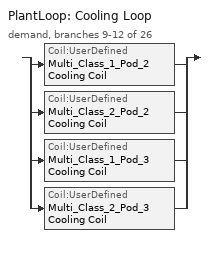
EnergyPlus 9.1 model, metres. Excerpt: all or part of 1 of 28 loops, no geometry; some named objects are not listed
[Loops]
PlantLoop 'Cooling Loop'
 demand, branches 9-12 of 26: split
  | Coil:UserDefined 'Multi_Class_1_Pod_2 Cooling Coil'
  | Coil:UserDefined 'Multi_Class_2_Pod_2 Cooling Coil'
  | Coil:UserDefined 'Multi_Class_1_Pod_3 Cooling Coil'
  | Coil:UserDefined 'Multi_Class_2_Pod_3 Cooling Coil'
[EnergyManagementSystem:Sensor]
Name | Output:Variable or Output:Meter Index Key | Output:Variable or Output:Meter
Multi_Class_2_Pod_2_CWCoil_Water_Tout_internal | Multi_Class_2_Pod_2 AHU Water to Air Heat Pump Source Side1 Outlet Node | System Node Temperature
Multi_Class_1_Pod_2_CWCoil_Water_Tout_internal | Multi_Class_1_Pod_2 AHU Water to Air Heat Pump Source Side1 Outlet Node | System Node Temperature
Multi_Class_1_Pod_3_CWCoil_Water_Tout_internal | Multi_Class_1_Pod_3 AHU Water to Air Heat Pump Source Side1 Outlet Node | System Node Temperature
Multi_Class_2_Pod_3_CWCoil_Water_Tout_internal | Multi_Class_2_Pod_3 AHU Water to Air Heat Pump Source Side1 Outlet Node | System Node Temperature
Multi_Class_1_Pod_2_CWcoil_Air_Tsp | Multi_Class_1_Pod_2 AHU Cooling Coil Air Outlet Node | System Node Setpoint Temperature
Multi_Class_2_Pod_2_CWcoil_Air_Tsp | Multi_Class_2_Pod_2 AHU Cooling Coil Air Outlet Node | System Node Setpoint Temperature
Multi_Class_1_Pod_3_CWcoil_Air_Tsp | Multi_Class_1_Pod_3 AHU Cooling Coil Air Outlet Node | System Node Setpoint Temperature
Multi_Class_2_Pod_3_CWcoil_Air_Tsp | Multi_Class_2_Pod_3 AHU Cooling Coil Air Outlet Node | System Node Setpoint Temperature
[EnergyManagementSystem:Actuator]
Name | Actuated Component Unique | Actuated Component Type | Actuated Component Control Type
Multi_Class_1_Pod_2_CWcoil_Mdot_Min | Multi_Class_1_Pod_2 Cooling Coil | Plant Connection | Minimum Mass Flow Rate
Multi_Class_1_Pod_2_CWcoil_Mdot_Max | Multi_Class_1_Pod_2 Cooling Coil | Plant Connection | Maximum Mass Flow Rate
Multi_Class_1_Pod_2_CWcoil_Water_Tout | Multi_Class_1_Pod_2 Cooling Coil | Plant Connection | Outlet Temperature
Multi_Class_1_Pod_2_CWcoil_Water_MdotRequest; Multi_Class_1_Pod_2_CWcoil_Water_DesignVdot | Multi_Class_1_Pod_2 Cooling Coil | Plant Connection | Design Volume Flow Rate
Multi_Class_1_Pod_2_CWcoil_Air_Tout | Multi_Class_1_Pod_2 Cooling Coil | Air Connection 1 | Outlet Temperature
Multi_Class_1_Pod_2_CWcoil_Air_Wout | Multi_Class_1_Pod_2 Cooling Coil | Air Connection 1 | Outlet Humidity Ratio
Multi_Class_1_Pod_2_CWcoil_Air_MdotOut | Multi_Class_1_Pod_2 Cooling Coil | Air Connection 1 | Mass Flow Rate
Multi_Class_2_Pod_2_CWcoil_Mdot_Min | Multi_Class_2_Pod_2 Cooling Coil | Plant Connection | Minimum Mass Flow Rate
Multi_Class_2_Pod_2_CWcoil_Mdot_Max | Multi_Class_2_Pod_2 Cooling Coil | Plant Connection | Maximum Mass Flow Rate
Multi_Class_2_Pod_2_CWcoil_Water_Tout | Multi_Class_2_Pod_2 Cooling Coil | Plant Connection | Outlet Temperature
Multi_Class_2_Pod_2_CWcoil_Water_MdotRequest; Multi_Class_2_Pod_2_CWcoil_Water_DesignVdot | Multi_Class_2_Pod_2 Cooling Coil | Plant Connection | Design Volume Flow Rate
Multi_Class_2_Pod_2_CWcoil_Air_Tout | Multi_Class_2_Pod_2 Cooling Coil | Air Connection 1 | Outlet Temperature
Multi_Class_2_Pod_2_CWcoil_Air_Wout | Multi_Class_2_Pod_2 Cooling Coil | Air Connection 1 | Outlet Humidity Ratio
Multi_Class_2_Pod_2_CWcoil_Air_MdotOut | Multi_Class_2_Pod_2 Cooling Coil | Air Connection 1 | Mass Flow Rate
Multi_Class_1_Pod_3_CWcoil_Mdot_Min | Multi_Class_1_Pod_3 Cooling Coil | Plant Connection | Minimum Mass Flow Rate
Multi_Class_1_Pod_3_CWcoil_Mdot_Max | Multi_Class_1_Pod_3 Cooling Coil | Plant Connection | Maximum Mass Flow Rate
Multi_Class_1_Pod_3_CWcoil_Water_Tout | Multi_Class_1_Pod_3 Cooling Coil | Plant Connection | Outlet Temperature
Multi_Class_1_Pod_3_CWcoil_Water_MdotRequest; Multi_Class_1_Pod_3_CWcoil_Water_DesignVdot | Multi_Class_1_Pod_3 Cooling Coil | Plant Connection | Design Volume Flow Rate
Multi_Class_1_Pod_3_CWcoil_Air_Tout | Multi_Class_1_Pod_3 Cooling Coil | Air Connection 1 | Outlet Temperature
Multi_Class_1_Pod_3_CWcoil_Air_Wout | Multi_Class_1_Pod_3 Cooling Coil | Air Connection 1 | Outlet Humidity Ratio
Multi_Class_1_Pod_3_CWcoil_Air_MdotOut | Multi_Class_1_Pod_3 Cooling Coil | Air Connection 1 | Mass Flow Rate
Multi_Class_2_Pod_3_CWcoil_Mdot_Min | Multi_Class_2_Pod_3 Cooling Coil | Plant Connection | Minimum Mass Flow Rate
Multi_Class_2_Pod_3_CWcoil_Mdot_Max | Multi_Class_2_Pod_3 Cooling Coil | Plant Connection | Maximum Mass Flow Rate
Multi_Class_2_Pod_3_CWcoil_Water_Tout | Multi_Class_2_Pod_3 Cooling Coil | Plant Connection | Outlet Temperature
Multi_Class_2_Pod_3_CWcoil_Water_MdotRequest; Multi_Class_2_Pod_3_CWcoil_Water_DesignVdot | Multi_Class_2_Pod_3 Cooling Coil | Plant Connection | Design Volume Flow Rate
Multi_Class_2_Pod_3_CWcoil_Air_Tout | Multi_Class_2_Pod_3 Cooling Coil | Air Connection 1 | Outlet Temperature
Multi_Class_2_Pod_3_CWcoil_Air_Wout | Multi_Class_2_Pod_3 Cooling Coil | Air Connection 1 | Outlet Humidity Ratio
Multi_Class_2_Pod_3_CWcoil_Air_MdotOut | Multi_Class_2_Pod_3 Cooling Coil | Air Connection 1 | Mass Flow Rate
[EnergyManagementSystem:ProgramCallingManager]
Multi_Class_1_Pod_2 Cooling Coil Model Program Manager: UserDefinedComponentModel; Multi_Class_1_Pod_2_CWCoil_ModelInput; Multi_Class_1_Pod_2_CW_Coil_Sim_Model; Multi_Class_1_Pod_2_CWCoil_ModelOuput
Multi_Class_1_Pod_2 Cooling Coil Init Program Manager: BeginNewEnvironment; Multi_Class_1_Pod_2_C_InitSimpleCoilModel
Multi_Class_2_Pod_2 Cooling Coil Model Program Manager: UserDefinedComponentModel; Multi_Class_2_Pod_2_CWCoil_ModelInput; Multi_Class_2_Pod_2_CW_Coil_Sim_Model; Multi_Class_2_Pod_2_CWCoil_ModelOuput
Multi_Class_2_Pod_2 Cooling Coil Init Program Manager: BeginNewEnvironment; Multi_Class_2_Pod_2_C_InitSimpleCoilModel
Multi_Class_1_Pod_3 Cooling Coil Model Program Manager: UserDefinedComponentModel; Multi_Class_1_Pod_3_CWCoil_ModelInput; Multi_Class_1_Pod_3_CW_Coil_Sim_Model; Multi_Class_1_Pod_3_CWCoil_ModelOuput
Multi_Class_1_Pod_3 Cooling Coil Init Program Manager: BeginNewEnvironment; Multi_Class_1_Pod_3_C_InitSimpleCoilModel
Multi_Class_2_Pod_3 Cooling Coil Model Program Manager: UserDefinedComponentModel; Multi_Class_2_Pod_3_CWCoil_ModelInput; Multi_Class_2_Pod_3_CW_Coil_Sim_Model; Multi_Class_2_Pod_3_CWCoil_ModelOuput
Multi_Class_2_Pod_3 Cooling Coil Init Program Manager: BeginNewEnvironment; Multi_Class_2_Pod_3_C_InitSimpleCoilModel
[EnergyManagementSystem:Program]
Multi_Class_1_Pod_2_CWCoil_ModelInput: Set Multi_Class_1_Pod_2_CWCoil_Air_Mdot = 6*Multi_Class_1_Pod_2_CWCoil_Air_rho*On_Off; Set Multi_Class_1_Pod_2_CWcoil_Water_Mdot     =  CoolingCoil_mcMultiClass1Pod2; Set Multi_Class_1_Pod_2_CWcoil_Coil_Eff       = 0.7
Multi_Class_1_Pod_2_CW_Coil_Sim_Model: IF Multi_Class_1_Pod_2_CWCoil_Air_Mdot == 0.0; SET Multi_Class_1_Pod_2_CWcoil_Air_Toutlet = Multi_Class_1_Pod_2_CWCoil_Air_Tinlet; SET Multi_Class_1_Pod_2_CWcoil_Air_Woutlet = Multi_Class_1_Pod_2_CWcoil_Air_Winlet; Set Multi_Class_1_Pod_2_CWcoil_Air_MdotOut = Multi_Class_1_Pod_2_CWcoil_Air_Mdot; Set Multi_Class_1_Pod_2_CWcoil_tot_cool_Power = 0.0; Set Multi_Class_1_Pod_2_CWcoil_Water_Toutlet = Multi_Class_1_Pod_2_CWcoil_Water_Tinlet; RETURN; ENDIF; If Multi_Class_1_Pod_2_CWcoil_Water_Mdot <= 0.0; SET Multi_Class_1_Pod_2_CWcoil_Air_Toutlet = Multi_Class_1_Pod_2_CWCoil_Air_Tinlet; SET Multi_Class_1_Pod_2_CWcoil_Air_Woutlet = Multi_Class_1_Pod_2_CWcoil_Air_Winlet; Set Multi_Class_1_Pod_2_CWcoil_Air_MdotOut = Multi_Class_1_Pod_2_CWcoil_Air_Mdot; Set Multi_Class_1_Pod_2_CWcoil_tot_cool_Power = 0.0; Set Multi_Class_1_Pod_2_CWcoil_Water_Toutlet = Multi_Class_1_Pod_2_CWCoil_Acd * Multi_Class_1_Pod_2_CWCoil_Water_Tout_internal + Multi_Class_1_Pod_2_CWCoil_Bcd* ((Multi_Class_1_Pod_2_CWCoil_UA/Multi_Class_1_Pod_2_CWCoil_Water_cp) * Multi_Class_1_Pod_2_CWCoil_Air_Toutlet); RETURN; ENDIF; Set AirIn_Enth     = @HFnTdbW Multi_Class_1_Pod_2_CWcoil_Air_Tinlet Multi_Class_1_Pod_2_CWcoil_Air_Winlet; Set Air_Wout_Limit = @WFnTdbRhPb Multi_Class_1_Pod_2_CWcoil_Water_Tinlet 1 OA_Press; Set AirOut_Enth_Limit = @HFnTdbW Multi_Class_1_Pod_2_CWcoil_Water_Tinlet Air_Wout_Limit; Set MaxQdot      = Multi_Class_1_Pod_2_CWcoil_Coil_Eff * Multi_Class_1_Pod_2_CWcoil_Air_Mdot * (AirIn_Enth - AirOut_Enth_Limit); Set AirIn_dewpoint = @TdpFnWpb Multi_Class_1_Pod_2_CWcoil_Air_Winlet OA_Press; IF  AirIn_dewpoint < Multi_Class_1_Pod_2_CWcoil_Air_Tsp; Set Multi_Class_1_Pod_2_CWcoil_Air_Woutlet = Multi_Class_1_Pod_2_CWcoil_Air_Winlet; Set Air_HoutSP = @HFnTdbW Multi_Class_1_Pod_2_CWcoil_Air_Tsp Multi_Class_1_Pod_2_CWcoil_Air_Woutlet; Set Qdot_SP    = Multi_Class_1_Pod_2_CWcoil_Air_Mdot * (AirIn_Enth - Air_HoutSP); IF Qdot_SP > MaxQdot; Set Air_Hout = AirIn_Enth - (MaxQdot/Multi_Class_1_Pod_2_CWcoil_Air_Mdot); ELSE; Set Air_Hout = Air_HoutSP; ENDIF; ELSEIF AirIn_dewpoint > Multi_Class_1_Pod_2_CWcoil_Air_Tsp; Set Air_WoutSP = @WFnTdbRhPb Multi_Class_1_Pod_2_CWcoil_Air_Tsp 1 OA_Press; Set Air_HoutSP = @HFnTdbW Multi_Class_1_Pod_2_CWcoil_Air_Tsp Air_WoutSP; Set Qdot_SP    = Multi_Class_1_Pod_2_CWcoil_Air_Mdot * (AirIn_Enth - Air_HoutSP); IF Qdot_SP > MaxQdot; set Air_Hout = AirIn_Enth - (MaxQdot/Multi_Class_1_Pod_2_CWCoil_Air_Mdot); set Air_Tsat = @TsatFnHPb Air_Hout OA_Press; SEt Multi_Class_1_Pod_2_CWcoil_Air_Woutlet = @WFnTdbRhPb Air_Tsat 1 OA_Press; ELSE; set Air_Hout = Air_HoutSP; SEt Multi_Class_1_Pod_2_CWcoil_Air_Woutlet = Air_WoutSP; ENDIF; ENDIF; Set temp = Multi_Class_1_Pod_2_CWCoil_Air_Toutlet; Set Multi_Class_1_Pod_2_CWCoil_Air_Toutlet =  Multi_Class_1_Pod_2_CWCoil_Asad  * temp + Multi_Class_1_Pod_2_CWCoil_Bsad * ( Multi_Class_1_Pod_2_CWCoil_Water_Toutlet + Multi_Class_1_Pod_2_CWCoil_InletCoeff*Multi_Class_1_Pod_2_CWCoil_Air_Tinlet); IF  (Multi_Class_1_Pod_2_CWCoil_Water_Mdot < Multi_Class_1_Pod_2_CWCoil_Water_Mdot_Max); Set Multi_Class_1_Pod_2_CWCoil_Water_Toutlet = Multi_Class_1_Pod_2_CWCoil_Acd * Multi_Class_1_Pod_2_CWCoil_Water_Tout_internal + Multi_Class_1_Pod_2_CWCoil_Bcd* (Multi_Class_1_Pod_2_CWCoil_Water_Mdot*(Multi_Class_1_Pod_2_CWCoil_Water_Tinlet - Multi_Class_1_Pod_2_CWCoil_Water_Tout_internal) + (Multi_Class_1_Pod_2_CWCoil_UA/Multi_Class_1_Pod_2_CWCoil_Water_cp) * temp ); ELSE; Set Multi_Class_1_Pod_2_CWCoil_Water_Toutlet = Multi_Class_1_Pod_2_CWCoil_Acd  * Multi_Class_1_Pod_2_CWCoil_Water_Tout_internal + Multi_Class_1_Pod_2_CWCoil_Bcd* (Multi_Class_1_Pod_2_CWCoil_Water_Mdot_Max*(Multi_Class_1_Pod_2_CWCoil_Water_Tinlet - Multi_Class_1_Pod_2_CWCoil_Water_Tout_internal) + (Multi_Class_1_Pod_2_CWCoil_UA/Multi_Class_1_Pod_2_CWCoil_Water_cp) * temp ); ENDIF; Set ActualQdot  = Multi_Class_1_Pod_2_CWCoil_Air_Mdot * (AirIn_Enth   - Air_Hout); Set Multi_Class_1_Pod_2_CWCoil_tot_heat_Power = ActualQdot
Multi_Class_1_Pod_2_CWCoil_ModelOuput: Set Multi_Class_1_Pod_2_CWcoil_Water_MdotRequest = Multi_Class_1_Pod_2_CWcoil_Water_Mdot; Set Multi_Class_1_Pod_2_CWcoil_Air_Tout          = Multi_Class_1_Pod_2_CWcoil_Air_Toutlet; Set Multi_Class_1_Pod_2_CWcoil_Air_Wout          = Multi_Class_1_Pod_2_CWcoil_Air_Woutlet; Set Multi_Class_1_Pod_2_CWcoil_tot_cool_Power    = Multi_Class_1_Pod_2_CWcoil_Tot_Cool_Power; Set Multi_Class_1_Pod_2_CWcoil_tot_cool_Energy   = Multi_Class_1_Pod_2_CWcoil_Tot_Cool_Power * SystemTimestep * 3600; Set Multi_Class_1_Pod_2_CWcoil_Air_MdotOut       = Multi_Class_1_Pod_2_CWcoil_Air_Mdot; Set Multi_Class_1_Pod_2_CWcoil_Water_Tout        = Multi_Class_1_Pod_2_CWcoil_Water_Toutlet
Multi_Class_1_Pod_2_C_InitSimpleCoilModel: Set Multi_Class_1_Pod_2_CWLoopExitTemp = 7.0; Set Multi_Class_1_Pod_2_CWLoopDeltaTemp = 4.0; Set Multi_Class_1_Pod_2_CWCoil_WATER_Mdot_Min = 0.0; Set Multi_Class_1_Pod_2_CWCoil_WATER_Mdot_Max = 2; Set Ts = 60; Set Multi_Class_1_Pod_2_CWCoil_U = 500; Set Multi_Class_1_Pod_2_CWCoil_A = 8; Set Multi_Class_1_Pod_2_CWCoil_UA = Multi_Class_1_Pod_2_CWCoil_U*Multi_Class_1_Pod_2_CWCoil_A; Set C_coil_air = 20000; Set C_coil_water = 400000; Set Asa = -1*(Multi_Class_1_Pod_2_CWCoil_UA + 6*Multi_Class_1_Pod_2_CWCoil_Air_rho*Multi_Class_1_Pod_2_CWCoil_Air_cp)/(C_coil_air); Set Bsa = (Multi_Class_1_Pod_2_CWCoil_UA)/(C_coil_air); Set Multi_Class_1_Pod_2_CWCoil_Asad = @Exp (Asa * Ts ); Set Multi_Class_1_Pod_2_CWCoil_Bsad =  ((Multi_Class_1_Pod_2_CWCoil_Asad -1) * Bsa)/Asa; Set Ac = -1*(Multi_Class_1_Pod_2_CWCoil_UA)/(C_coil_water); Set Bc = (Multi_Class_1_Pod_2_CWCoil_Water_cp)/(C_coil_water); Set Multi_Class_1_Pod_2_CWCoil_Acd = @Exp (Ac * Ts ); Set Multi_Class_1_Pod_2_CWCoil_Bcd = ((Multi_Class_1_Pod_2_CWCoil_Acd -1) * Bc)/Ac; SET Multi_Class_1_Pod_2_CWCoil_TOT_COOL_POWER    = 0; Set Multi_Class_1_Pod_2_CWCoil_InletCoeff  = (6*Multi_Class_1_Pod_2_CWCoil_Air_cp/Multi_Class_1_Pod_2_CWCoil_UA)
Multi_Class_2_Pod_2_CWCoil_ModelInput: Set Multi_Class_2_Pod_2_CWCoil_Air_Mdot = 1.3*Multi_Class_2_Pod_2_CWCoil_Air_rho*On_Off; Set Multi_Class_2_Pod_2_CWcoil_Water_Mdot     =  CoolingCoil_mcMultiClass2Pod2; Set Multi_Class_2_Pod_2_CWcoil_Coil_Eff       = 0.7
Multi_Class_2_Pod_2_CW_Coil_Sim_Model: IF Multi_Class_2_Pod_2_CWCoil_Air_Mdot == 0.0; SET Multi_Class_2_Pod_2_CWcoil_Air_Toutlet = Multi_Class_2_Pod_2_CWCoil_Air_Tinlet; SET Multi_Class_2_Pod_2_CWcoil_Air_Woutlet = Multi_Class_2_Pod_2_CWcoil_Air_Winlet; Set Multi_Class_2_Pod_2_CWcoil_Air_MdotOut = Multi_Class_2_Pod_2_CWcoil_Air_Mdot; Set Multi_Class_2_Pod_2_CWcoil_tot_cool_Power = 0.0; Set Multi_Class_2_Pod_2_CWcoil_Water_Toutlet = Multi_Class_2_Pod_2_CWcoil_Water_Tinlet; RETURN; ENDIF; If Multi_Class_2_Pod_2_CWcoil_Water_Mdot <= 0.0; SET Multi_Class_2_Pod_2_CWcoil_Air_Toutlet = Multi_Class_2_Pod_2_CWCoil_Air_Tinlet; SET Multi_Class_2_Pod_2_CWcoil_Air_Woutlet = Multi_Class_2_Pod_2_CWcoil_Air_Winlet; Set Multi_Class_2_Pod_2_CWcoil_Air_MdotOut = Multi_Class_2_Pod_2_CWcoil_Air_Mdot; Set Multi_Class_2_Pod_2_CWcoil_tot_cool_Power = 0.0; Set Multi_Class_2_Pod_2_CWcoil_Water_Toutlet = Multi_Class_2_Pod_2_CWCoil_Acd * Multi_Class_2_Pod_2_CWCoil_Water_Tout_internal + Multi_Class_2_Pod_2_CWCoil_Bcd* ((Multi_Class_2_Pod_2_CWCoil_UA/Multi_Class_2_Pod_2_CWCoil_Water_cp) * Multi_Class_2_Pod_2_CWCoil_Air_Toutlet); RETURN; ENDIF; Set AirIn_Enth     = @HFnTdbW Multi_Class_2_Pod_2_CWcoil_Air_Tinlet Multi_Class_2_Pod_2_CWcoil_Air_Winlet; Set Air_Wout_Limit = @WFnTdbRhPb Multi_Class_2_Pod_2_CWcoil_Water_Tinlet 1 OA_Press; Set AirOut_Enth_Limit = @HFnTdbW Multi_Class_2_Pod_2_CWcoil_Water_Tinlet Air_Wout_Limit; Set MaxQdot      = Multi_Class_2_Pod_2_CWcoil_Coil_Eff * Multi_Class_2_Pod_2_CWcoil_Air_Mdot * (AirIn_Enth - AirOut_Enth_Limit); Set AirIn_dewpoint = @TdpFnWpb Multi_Class_2_Pod_2_CWcoil_Air_Winlet OA_Press; IF  AirIn_dewpoint < Multi_Class_2_Pod_2_CWcoil_Air_Tsp; Set Multi_Class_2_Pod_2_CWcoil_Air_Woutlet = Multi_Class_2_Pod_2_CWcoil_Air_Winlet; Set Air_HoutSP = @HFnTdbW Multi_Class_2_Pod_2_CWcoil_Air_Tsp Multi_Class_2_Pod_2_CWcoil_Air_Woutlet; Set Qdot_SP    = Multi_Class_2_Pod_2_CWcoil_Air_Mdot * (AirIn_Enth - Air_HoutSP); IF Qdot_SP > MaxQdot; Set Air_Hout = AirIn_Enth - (MaxQdot/Multi_Class_2_Pod_2_CWcoil_Air_Mdot); ELSE; Set Air_Hout = Air_HoutSP; ENDIF; ELSEIF AirIn_dewpoint > Multi_Class_2_Pod_2_CWcoil_Air_Tsp; Set Air_WoutSP = @WFnTdbRhPb Multi_Class_2_Pod_2_CWcoil_Air_Tsp 1 OA_Press; Set Air_HoutSP = @HFnTdbW Multi_Class_2_Pod_2_CWcoil_Air_Tsp Air_WoutSP; Set Qdot_SP    = Multi_Class_2_Pod_2_CWcoil_Air_Mdot * (AirIn_Enth - Air_HoutSP); IF Qdot_SP > MaxQdot; set Air_Hout = AirIn_Enth - (MaxQdot/Multi_Class_2_Pod_2_CWCoil_Air_Mdot); set Air_Tsat = @TsatFnHPb Air_Hout OA_Press; SEt Multi_Class_2_Pod_2_CWcoil_Air_Woutlet = @WFnTdbRhPb Air_Tsat 1 OA_Press; ELSE; set Air_Hout = Air_HoutSP; SEt Multi_Class_2_Pod_2_CWcoil_Air_Woutlet = Air_WoutSP; ENDIF; ENDIF; Set temp = Multi_Class_2_Pod_2_CWCoil_Air_Toutlet; Set Multi_Class_2_Pod_2_CWCoil_Air_Toutlet =  Multi_Class_2_Pod_2_CWCoil_Asad  * temp + Multi_Class_2_Pod_2_CWCoil_Bsad * ( Multi_Class_2_Pod_2_CWCoil_Water_Toutlet + Multi_Class_2_Pod_2_CWCoil_InletCoeff*Multi_Class_2_Pod_2_CWCoil_Air_Tinlet); IF  (Multi_Class_2_Pod_2_CWCoil_Water_Mdot < Multi_Class_2_Pod_2_CWCoil_Water_Mdot_Max); Set Multi_Class_2_Pod_2_CWCoil_Water_Toutlet = Multi_Class_2_Pod_2_CWCoil_Acd * Multi_Class_2_Pod_2_CWCoil_Water_Tout_internal + Multi_Class_2_Pod_2_CWCoil_Bcd* (Multi_Class_2_Pod_2_CWCoil_Water_Mdot*(Multi_Class_2_Pod_2_CWCoil_Water_Tinlet - Multi_Class_2_Pod_2_CWCoil_Water_Tout_internal) + (Multi_Class_2_Pod_2_CWCoil_UA/Multi_Class_2_Pod_2_CWCoil_Water_cp) * temp ); ELSE; Set Multi_Class_2_Pod_2_CWCoil_Water_Toutlet = Multi_Class_2_Pod_2_CWCoil_Acd  * Multi_Class_2_Pod_2_CWCoil_Water_Tout_internal + Multi_Class_2_Pod_2_CWCoil_Bcd* (Multi_Class_2_Pod_2_CWCoil_Water_Mdot_Max*(Multi_Class_2_Pod_2_CWCoil_Water_Tinlet - Multi_Class_2_Pod_2_CWCoil_Water_Tout_internal) + (Multi_Class_2_Pod_2_CWCoil_UA/Multi_Class_2_Pod_2_CWCoil_Water_cp) * temp ); ENDIF; Set ActualQdot  = Multi_Class_2_Pod_2_CWCoil_Air_Mdot * (AirIn_Enth   - Air_Hout); Set Multi_Class_2_Pod_2_CWCoil_tot_heat_Power = ActualQdot
Multi_Class_2_Pod_2_CWCoil_ModelOuput: Set Multi_Class_2_Pod_2_CWcoil_Water_MdotRequest = Multi_Class_2_Pod_2_CWcoil_Water_Mdot; Set Multi_Class_2_Pod_2_CWcoil_Air_Tout          = Multi_Class_2_Pod_2_CWcoil_Air_Toutlet; Set Multi_Class_2_Pod_2_CWcoil_Air_Wout          = Multi_Class_2_Pod_2_CWcoil_Air_Woutlet; Set Multi_Class_2_Pod_2_CWcoil_tot_cool_Power    = Multi_Class_2_Pod_2_CWcoil_Tot_Cool_Power; Set Multi_Class_2_Pod_2_CWcoil_tot_cool_Energy   = Multi_Class_2_Pod_2_CWcoil_Tot_Cool_Power * SystemTimestep * 3600; Set Multi_Class_2_Pod_2_CWcoil_Air_MdotOut       = Multi_Class_2_Pod_2_CWcoil_Air_Mdot; Set Multi_Class_2_Pod_2_CWcoil_Water_Tout        = Multi_Class_2_Pod_2_CWcoil_Water_Toutlet
Multi_Class_2_Pod_2_C_InitSimpleCoilModel: Set Multi_Class_2_Pod_2_CWLoopExitTemp = 7.0; Set Multi_Class_2_Pod_2_CWLoopDeltaTemp = 4.0; Set Multi_Class_2_Pod_2_CWCoil_WATER_Mdot_Min = 0.0; Set Multi_Class_2_Pod_2_CWCoil_WATER_Mdot_Max = 2; Set Ts = 60; Set Multi_Class_2_Pod_2_CWCoil_U = 500; Set Multi_Class_2_Pod_2_CWCoil_A = 4; Set Multi_Class_2_Pod_2_CWCoil_UA = Multi_Class_2_Pod_2_CWCoil_U*Multi_Class_2_Pod_2_CWCoil_A; Set C_coil_air = 20000; Set C_coil_water = 400000; Set Asa = -1*(Multi_Class_2_Pod_2_CWCoil_UA + 1.3*Multi_Class_2_Pod_2_CWCoil_Air_rho*Multi_Class_2_Pod_2_CWCoil_Air_cp)/(C_coil_air); Set Bsa = (Multi_Class_2_Pod_2_CWCoil_UA)/(C_coil_air); Set Multi_Class_2_Pod_2_CWCoil_Asad = @Exp (Asa * Ts ); Set Multi_Class_2_Pod_2_CWCoil_Bsad =  ((Multi_Class_2_Pod_2_CWCoil_Asad -1) * Bsa)/Asa; Set Ac = -1*(Multi_Class_2_Pod_2_CWCoil_UA)/(C_coil_water); Set Bc = (Multi_Class_2_Pod_2_CWCoil_Water_cp)/(C_coil_water); Set Multi_Class_2_Pod_2_CWCoil_Acd = @Exp (Ac * Ts ); Set Multi_Class_2_Pod_2_CWCoil_Bcd = ((Multi_Class_2_Pod_2_CWCoil_Acd -1) * Bc)/Ac; SET Multi_Class_2_Pod_2_CWCoil_TOT_COOL_POWER    = 0; Set Multi_Class_2_Pod_2_CWCoil_InletCoeff  = (1.3*Multi_Class_2_Pod_2_CWCoil_Air_cp/Multi_Class_2_Pod_2_CWCoil_UA)
Multi_Class_1_Pod_3_CWCoil_ModelInput: Set Multi_Class_1_Pod_3_CWCoil_Air_Mdot = 6*Multi_Class_1_Pod_3_CWCoil_Air_rho*On_Off; Set Multi_Class_1_Pod_3_CWcoil_Water_Mdot     =  CoolingCoil_mcMultiClass1Pod3; Set Multi_Class_1_Pod_3_CWcoil_Coil_Eff       = 0.7
Multi_Class_1_Pod_3_CW_Coil_Sim_Model: IF Multi_Class_1_Pod_3_CWCoil_Air_Mdot == 0.0; SET Multi_Class_1_Pod_3_CWcoil_Air_Toutlet = Multi_Class_1_Pod_3_CWCoil_Air_Tinlet; SET Multi_Class_1_Pod_3_CWcoil_Air_Woutlet = Multi_Class_1_Pod_3_CWcoil_Air_Winlet; Set Multi_Class_1_Pod_3_CWcoil_Air_MdotOut = Multi_Class_1_Pod_3_CWcoil_Air_Mdot; Set Multi_Class_1_Pod_3_CWcoil_tot_cool_Power = 0.0; Set Multi_Class_1_Pod_3_CWcoil_Water_Toutlet = Multi_Class_1_Pod_3_CWcoil_Water_Tinlet; RETURN; ENDIF; If Multi_Class_1_Pod_3_CWcoil_Water_Mdot <= 0.0; SET Multi_Class_1_Pod_3_CWcoil_Air_Toutlet = Multi_Class_1_Pod_3_CWCoil_Air_Tinlet; SET Multi_Class_1_Pod_3_CWcoil_Air_Woutlet = Multi_Class_1_Pod_3_CWcoil_Air_Winlet; Set Multi_Class_1_Pod_3_CWcoil_Air_MdotOut = Multi_Class_1_Pod_3_CWcoil_Air_Mdot; Set Multi_Class_1_Pod_3_CWcoil_tot_cool_Power = 0.0; Set Multi_Class_1_Pod_3_CWcoil_Water_Toutlet = Multi_Class_1_Pod_3_CWCoil_Acd * Multi_Class_1_Pod_3_CWCoil_Water_Tout_internal + Multi_Class_1_Pod_3_CWCoil_Bcd* ((Multi_Class_1_Pod_3_CWCoil_UA/Multi_Class_1_Pod_3_CWCoil_Water_cp) * Multi_Class_1_Pod_3_CWCoil_Air_Toutlet); RETURN; ENDIF; Set AirIn_Enth     = @HFnTdbW Multi_Class_1_Pod_3_CWcoil_Air_Tinlet Multi_Class_1_Pod_3_CWcoil_Air_Winlet; Set Air_Wout_Limit = @WFnTdbRhPb Multi_Class_1_Pod_3_CWcoil_Water_Tinlet 1 OA_Press; Set AirOut_Enth_Limit = @HFnTdbW Multi_Class_1_Pod_3_CWcoil_Water_Tinlet Air_Wout_Limit; Set MaxQdot      = Multi_Class_1_Pod_3_CWcoil_Coil_Eff * Multi_Class_1_Pod_3_CWcoil_Air_Mdot * (AirIn_Enth - AirOut_Enth_Limit); Set AirIn_dewpoint = @TdpFnWpb Multi_Class_1_Pod_3_CWcoil_Air_Winlet OA_Press; IF  AirIn_dewpoint < Multi_Class_1_Pod_3_CWcoil_Air_Tsp; Set Multi_Class_1_Pod_3_CWcoil_Air_Woutlet = Multi_Class_1_Pod_3_CWcoil_Air_Winlet; Set Air_HoutSP = @HFnTdbW Multi_Class_1_Pod_3_CWcoil_Air_Tsp Multi_Class_1_Pod_3_CWcoil_Air_Woutlet; Set Qdot_SP    = Multi_Class_1_Pod_3_CWcoil_Air_Mdot * (AirIn_Enth - Air_HoutSP); IF Qdot_SP > MaxQdot; Set Air_Hout = AirIn_Enth - (MaxQdot/Multi_Class_1_Pod_3_CWcoil_Air_Mdot); ELSE; Set Air_Hout = Air_HoutSP; ENDIF; ELSEIF AirIn_dewpoint > Multi_Class_1_Pod_3_CWcoil_Air_Tsp; Set Air_WoutSP = @WFnTdbRhPb Multi_Class_1_Pod_3_CWcoil_Air_Tsp 1 OA_Press; Set Air_HoutSP = @HFnTdbW Multi_Class_1_Pod_3_CWcoil_Air_Tsp Air_WoutSP; Set Qdot_SP    = Multi_Class_1_Pod_3_CWcoil_Air_Mdot * (AirIn_Enth - Air_HoutSP); IF Qdot_SP > MaxQdot; set Air_Hout = AirIn_Enth - (MaxQdot/Multi_Class_1_Pod_3_CWCoil_Air_Mdot); set Air_Tsat = @TsatFnHPb Air_Hout OA_Press; SEt Multi_Class_1_Pod_3_CWcoil_Air_Woutlet = @WFnTdbRhPb Air_Tsat 1 OA_Press; ELSE; set Air_Hout = Air_HoutSP; SEt Multi_Class_1_Pod_3_CWcoil_Air_Woutlet = Air_WoutSP; ENDIF; ENDIF; Set temp = Multi_Class_1_Pod_3_CWCoil_Air_Toutlet; Set Multi_Class_1_Pod_3_CWCoil_Air_Toutlet =  Multi_Class_1_Pod_3_CWCoil_Asad  * temp + Multi_Class_1_Pod_3_CWCoil_Bsad * ( Multi_Class_1_Pod_3_CWCoil_Water_Toutlet + Multi_Class_1_Pod_3_CWCoil_InletCoeff*Multi_Class_1_Pod_3_CWCoil_Air_Tinlet); IF  (Multi_Class_1_Pod_3_CWCoil_Water_Mdot < Multi_Class_1_Pod_3_CWCoil_Water_Mdot_Max); Set Multi_Class_1_Pod_3_CWCoil_Water_Toutlet = Multi_Class_1_Pod_3_CWCoil_Acd * Multi_Class_1_Pod_3_CWCoil_Water_Tout_internal + Multi_Class_1_Pod_3_CWCoil_Bcd* (Multi_Class_1_Pod_3_CWCoil_Water_Mdot*(Multi_Class_1_Pod_3_CWCoil_Water_Tinlet - Multi_Class_1_Pod_3_CWCoil_Water_Tout_internal) + (Multi_Class_1_Pod_3_CWCoil_UA/Multi_Class_1_Pod_3_CWCoil_Water_cp) * temp ); ELSE; Set Multi_Class_1_Pod_3_CWCoil_Water_Toutlet = Multi_Class_1_Pod_3_CWCoil_Acd  * Multi_Class_1_Pod_3_CWCoil_Water_Tout_internal + Multi_Class_1_Pod_3_CWCoil_Bcd* (Multi_Class_1_Pod_3_CWCoil_Water_Mdot_Max*(Multi_Class_1_Pod_3_CWCoil_Water_Tinlet - Multi_Class_1_Pod_3_CWCoil_Water_Tout_internal) + (Multi_Class_1_Pod_3_CWCoil_UA/Multi_Class_1_Pod_3_CWCoil_Water_cp) * temp ); ENDIF; Set ActualQdot  = Multi_Class_1_Pod_3_CWCoil_Air_Mdot * (AirIn_Enth   - Air_Hout); Set Multi_Class_1_Pod_3_CWCoil_tot_heat_Power = ActualQdot
Multi_Class_1_Pod_3_CWCoil_ModelOuput: Set Multi_Class_1_Pod_3_CWcoil_Water_MdotRequest = Multi_Class_1_Pod_3_CWcoil_Water_Mdot; Set Multi_Class_1_Pod_3_CWcoil_Air_Tout          = Multi_Class_1_Pod_3_CWcoil_Air_Toutlet; Set Multi_Class_1_Pod_3_CWcoil_Air_Wout          = Multi_Class_1_Pod_3_CWcoil_Air_Woutlet; Set Multi_Class_1_Pod_3_CWcoil_tot_cool_Power    = Multi_Class_1_Pod_3_CWcoil_Tot_Cool_Power; Set Multi_Class_1_Pod_3_CWcoil_tot_cool_Energy   = Multi_Class_1_Pod_3_CWcoil_Tot_Cool_Power * SystemTimestep * 3600; Set Multi_Class_1_Pod_3_CWcoil_Air_MdotOut       = Multi_Class_1_Pod_3_CWcoil_Air_Mdot; Set Multi_Class_1_Pod_3_CWcoil_Water_Tout        = Multi_Class_1_Pod_3_CWcoil_Water_Toutlet
Multi_Class_1_Pod_3_C_InitSimpleCoilModel: Set Multi_Class_1_Pod_3_CWLoopExitTemp = 7.0; Set Multi_Class_1_Pod_3_CWLoopDeltaTemp = 4.0; Set Multi_Class_1_Pod_3_CWCoil_WATER_Mdot_Min = 0.0; Set Multi_Class_1_Pod_3_CWCoil_WATER_Mdot_Max = 2; Set Ts = 60; Set Multi_Class_1_Pod_3_CWCoil_U = 500; Set Multi_Class_1_Pod_3_CWCoil_A = 8; Set Multi_Class_1_Pod_3_CWCoil_UA = Multi_Class_1_Pod_3_CWCoil_U*Multi_Class_1_Pod_3_CWCoil_A; Set C_coil_air = 20000; Set C_coil_water = 400000; Set Asa = -1*(Multi_Class_1_Pod_3_CWCoil_UA + 6*Multi_Class_1_Pod_3_CWCoil_Air_rho*Multi_Class_1_Pod_3_CWCoil_Air_cp)/(C_coil_air); Set Bsa = (Multi_Class_1_Pod_3_CWCoil_UA)/(C_coil_air); Set Multi_Class_1_Pod_3_CWCoil_Asad = @Exp (Asa * Ts ); Set Multi_Class_1_Pod_3_CWCoil_Bsad =  ((Multi_Class_1_Pod_3_CWCoil_Asad -1) * Bsa)/Asa; Set Ac = -1*(Multi_Class_1_Pod_3_CWCoil_UA)/(C_coil_water); Set Bc = (Multi_Class_1_Pod_3_CWCoil_Water_cp)/(C_coil_water); Set Multi_Class_1_Pod_3_CWCoil_Acd = @Exp (Ac * Ts ); Set Multi_Class_1_Pod_3_CWCoil_Bcd = ((Multi_Class_1_Pod_3_CWCoil_Acd -1) * Bc)/Ac; SET Multi_Class_1_Pod_3_CWCoil_TOT_COOL_POWER    = 0; Set Multi_Class_1_Pod_3_CWCoil_InletCoeff  = (6*Multi_Class_1_Pod_3_CWCoil_Air_cp/Multi_Class_1_Pod_3_CWCoil_UA)
Multi_Class_2_Pod_3_CWCoil_ModelInput: Set Multi_Class_2_Pod_3_CWCoil_Air_Mdot = 2*Multi_Class_2_Pod_3_CWCoil_Air_rho*On_Off; Set Multi_Class_2_Pod_3_CWcoil_Water_Mdot     =  CoolingCoil_mcMultiClass2Pod3; Set Multi_Class_2_Pod_3_CWcoil_Coil_Eff       = 0.7
Multi_Class_2_Pod_3_CW_Coil_Sim_Model: IF Multi_Class_2_Pod_3_CWCoil_Air_Mdot == 0.0; SET Multi_Class_2_Pod_3_CWcoil_Air_Toutlet = Multi_Class_2_Pod_3_CWCoil_Air_Tinlet; SET Multi_Class_2_Pod_3_CWcoil_Air_Woutlet = Multi_Class_2_Pod_3_CWcoil_Air_Winlet; Set Multi_Class_2_Pod_3_CWcoil_Air_MdotOut = Multi_Class_2_Pod_3_CWcoil_Air_Mdot; Set Multi_Class_2_Pod_3_CWcoil_tot_cool_Power = 0.0; Set Multi_Class_2_Pod_3_CWcoil_Water_Toutlet = Multi_Class_2_Pod_3_CWcoil_Water_Tinlet; RETURN; ENDIF; If Multi_Class_2_Pod_3_CWcoil_Water_Mdot <= 0.0; SET Multi_Class_2_Pod_3_CWcoil_Air_Toutlet = Multi_Class_2_Pod_3_CWCoil_Air_Tinlet; SET Multi_Class_2_Pod_3_CWcoil_Air_Woutlet = Multi_Class_2_Pod_3_CWcoil_Air_Winlet; Set Multi_Class_2_Pod_3_CWcoil_Air_MdotOut = Multi_Class_2_Pod_3_CWcoil_Air_Mdot; Set Multi_Class_2_Pod_3_CWcoil_tot_cool_Power = 0.0; Set Multi_Class_2_Pod_3_CWcoil_Water_Toutlet = Multi_Class_2_Pod_3_CWCoil_Acd * Multi_Class_2_Pod_3_CWCoil_Water_Tout_internal + Multi_Class_2_Pod_3_CWCoil_Bcd* ((Multi_Class_2_Pod_3_CWCoil_UA/Multi_Class_2_Pod_3_CWCoil_Water_cp) * Multi_Class_2_Pod_3_CWCoil_Air_Toutlet); RETURN; ENDIF; Set AirIn_Enth     = @HFnTdbW Multi_Class_2_Pod_3_CWcoil_Air_Tinlet Multi_Class_2_Pod_3_CWcoil_Air_Winlet; Set Air_Wout_Limit = @WFnTdbRhPb Multi_Class_2_Pod_3_CWcoil_Water_Tinlet 1 OA_Press; Set AirOut_Enth_Limit = @HFnTdbW Multi_Class_2_Pod_3_CWcoil_Water_Tinlet Air_Wout_Limit; Set MaxQdot      = Multi_Class_2_Pod_3_CWcoil_Coil_Eff * Multi_Class_2_Pod_3_CWcoil_Air_Mdot * (AirIn_Enth - AirOut_Enth_Limit); Set AirIn_dewpoint = @TdpFnWpb Multi_Class_2_Pod_3_CWcoil_Air_Winlet OA_Press; IF  AirIn_dewpoint < Multi_Class_2_Pod_3_CWcoil_Air_Tsp; Set Multi_Class_2_Pod_3_CWcoil_Air_Woutlet = Multi_Class_2_Pod_3_CWcoil_Air_Winlet; Set Air_HoutSP = @HFnTdbW Multi_Class_2_Pod_3_CWcoil_Air_Tsp Multi_Class_2_Pod_3_CWcoil_Air_Woutlet; Set Qdot_SP    = Multi_Class_2_Pod_3_CWcoil_Air_Mdot * (AirIn_Enth - Air_HoutSP); IF Qdot_SP > MaxQdot; Set Air_Hout = AirIn_Enth - (MaxQdot/Multi_Class_2_Pod_3_CWcoil_Air_Mdot); ELSE; Set Air_Hout = Air_HoutSP; ENDIF; ELSEIF AirIn_dewpoint > Multi_Class_2_Pod_3_CWcoil_Air_Tsp; Set Air_WoutSP = @WFnTdbRhPb Multi_Class_2_Pod_3_CWcoil_Air_Tsp 1 OA_Press; Set Air_HoutSP = @HFnTdbW Multi_Class_2_Pod_3_CWcoil_Air_Tsp Air_WoutSP; Set Qdot_SP    = Multi_Class_2_Pod_3_CWcoil_Air_Mdot * (AirIn_Enth - Air_HoutSP); IF Qdot_SP > MaxQdot; set Air_Hout = AirIn_Enth - (MaxQdot/Multi_Class_2_Pod_3_CWCoil_Air_Mdot); set Air_Tsat = @TsatFnHPb Air_Hout OA_Press; SEt Multi_Class_2_Pod_3_CWcoil_Air_Woutlet = @WFnTdbRhPb Air_Tsat 1 OA_Press; ELSE; set Air_Hout = Air_HoutSP; SEt Multi_Class_2_Pod_3_CWcoil_Air_Woutlet = Air_WoutSP; ENDIF; ENDIF; Set temp = Multi_Class_2_Pod_3_CWCoil_Air_Toutlet; Set Multi_Class_2_Pod_3_CWCoil_Air_Toutlet =  Multi_Class_2_Pod_3_CWCoil_Asad  * temp + Multi_Class_2_Pod_3_CWCoil_Bsad * ( Multi_Class_2_Pod_3_CWCoil_Water_Toutlet + Multi_Class_2_Pod_3_CWCoil_InletCoeff*Multi_Class_2_Pod_3_CWCoil_Air_Tinlet); IF  (Multi_Class_2_Pod_3_CWCoil_Water_Mdot < Multi_Class_2_Pod_3_CWCoil_Water_Mdot_Max); Set Multi_Class_2_Pod_3_CWCoil_Water_Toutlet = Multi_Class_2_Pod_3_CWCoil_Acd * Multi_Class_2_Pod_3_CWCoil_Water_Tout_internal + Multi_Class_2_Pod_3_CWCoil_Bcd* (Multi_Class_2_Pod_3_CWCoil_Water_Mdot*(Multi_Class_2_Pod_3_CWCoil_Water_Tinlet - Multi_Class_2_Pod_3_CWCoil_Water_Tout_internal) + (Multi_Class_2_Pod_3_CWCoil_UA/Multi_Class_2_Pod_3_CWCoil_Water_cp) * temp ); ELSE; Set Multi_Class_2_Pod_3_CWCoil_Water_Toutlet = Multi_Class_2_Pod_3_CWCoil_Acd  * Multi_Class_2_Pod_3_CWCoil_Water_Tout_internal + Multi_Class_2_Pod_3_CWCoil_Bcd* (Multi_Class_2_Pod_3_CWCoil_Water_Mdot_Max*(Multi_Class_2_Pod_3_CWCoil_Water_Tinlet - Multi_Class_2_Pod_3_CWCoil_Water_Tout_internal) + (Multi_Class_2_Pod_3_CWCoil_UA/Multi_Class_2_Pod_3_CWCoil_Water_cp) * temp ); ENDIF; Set ActualQdot  = Multi_Class_2_Pod_3_CWCoil_Air_Mdot * (AirIn_Enth   - Air_Hout); Set Multi_Class_2_Pod_3_CWCoil_tot_heat_Power = ActualQdot
Multi_Class_2_Pod_3_CWCoil_ModelOuput: Set Multi_Class_2_Pod_3_CWcoil_Water_MdotRequest = Multi_Class_2_Pod_3_CWcoil_Water_Mdot; Set Multi_Class_2_Pod_3_CWcoil_Air_Tout          = Multi_Class_2_Pod_3_CWcoil_Air_Toutlet; Set Multi_Class_2_Pod_3_CWcoil_Air_Wout          = Multi_Class_2_Pod_3_CWcoil_Air_Woutlet; Set Multi_Class_2_Pod_3_CWcoil_tot_cool_Power    = Multi_Class_2_Pod_3_CWcoil_Tot_Cool_Power; Set Multi_Class_2_Pod_3_CWcoil_tot_cool_Energy   = Multi_Class_2_Pod_3_CWcoil_Tot_Cool_Power * SystemTimestep * 3600; Set Multi_Class_2_Pod_3_CWcoil_Air_MdotOut       = Multi_Class_2_Pod_3_CWcoil_Air_Mdot; Set Multi_Class_2_Pod_3_CWcoil_Water_Tout        = Multi_Class_2_Pod_3_CWcoil_Water_Toutlet
Multi_Class_2_Pod_3_C_InitSimpleCoilModel: Set Multi_Class_2_Pod_3_CWLoopExitTemp = 7.0; Set Multi_Class_2_Pod_3_CWLoopDeltaTemp = 4.0; Set Multi_Class_2_Pod_3_CWCoil_WATER_Mdot_Min = 0.0; Set Multi_Class_2_Pod_3_CWCoil_WATER_Mdot_Max = 2; Set Ts = 60; Set Multi_Class_2_Pod_3_CWCoil_U = 500; Set Multi_Class_2_Pod_3_CWCoil_A = 4; Set Multi_Class_2_Pod_3_CWCoil_UA = Multi_Class_2_Pod_3_CWCoil_U*Multi_Class_2_Pod_3_CWCoil_A; Set C_coil_air = 20000; Set C_coil_water = 400000; Set Asa = -1*(Multi_Class_2_Pod_3_CWCoil_UA + 2*Multi_Class_2_Pod_3_CWCoil_Air_rho*Multi_Class_2_Pod_3_CWCoil_Air_cp)/(C_coil_air); Set Bsa = (Multi_Class_2_Pod_3_CWCoil_UA)/(C_coil_air); Set Multi_Class_2_Pod_3_CWCoil_Asad = @Exp (Asa * Ts ); Set Multi_Class_2_Pod_3_CWCoil_Bsad =  ((Multi_Class_2_Pod_3_CWCoil_Asad -1) * Bsa)/Asa; Set Ac = -1*(Multi_Class_2_Pod_3_CWCoil_UA)/(C_coil_water); Set Bc = (Multi_Class_2_Pod_3_CWCoil_Water_cp)/(C_coil_water); Set Multi_Class_2_Pod_3_CWCoil_Acd = @Exp (Ac * Ts ); Set Multi_Class_2_Pod_3_CWCoil_Bcd = ((Multi_Class_2_Pod_3_CWCoil_Acd -1) * Bc)/Ac; SET Multi_Class_2_Pod_3_CWCoil_TOT_COOL_POWER    = 0; Set Multi_Class_2_Pod_3_CWCoil_InletCoeff  = (2*Multi_Class_2_Pod_3_CWCoil_Air_cp/Multi_Class_2_Pod_3_CWCoil_UA)
[EnergyManagementSystem:OutputVariable] Type of Data in Variable=Averaged; Update Frequency=SystemTimestep; Units=W
Name | EMS Variable | EMS Program or Subroutine
Multi_Class_1_Pod_2 CW Coil Total Cooling Rate | Multi_Class_1_Pod_2_CWcoil_tot_cool_Power | Multi_Class_1_Pod_2_CWCoil_ModelOuput
Multi_Class_2_Pod_2 CW Coil Total Cooling Rate | Multi_Class_2_Pod_2_CWcoil_tot_cool_Power | Multi_Class_2_Pod_2_CWCoil_ModelOuput
Multi_Class_1_Pod_3 CW Coil Total Cooling Rate | Multi_Class_1_Pod_3_CWcoil_tot_cool_Power | Multi_Class_1_Pod_3_CWCoil_ModelOuput
Multi_Class_2_Pod_3 CW Coil Total Cooling Rate | Multi_Class_2_Pod_3_CWcoil_tot_cool_Power | Multi_Class_2_Pod_3_CWCoil_ModelOuput
[EnergyManagementSystem:MeteredOutputVariable] Update Frequency=SystemTimestep; Resource Type=ENERGYTRANSFER; Group Type=System; End-Use Category=COOLINGCOILS; Units=J
Name | EMS Variable | EMS Program or Subroutine
Multi_Class_1_Pod_2_C_Coil tot cool Energy | Multi_Class_1_Pod_2_CWcoil_tot_cool_Energy | Multi_Class_1_Pod_2_CWCoil_ModelOuput
Multi_Class_2_Pod_2_C_Coil tot cool Energy | Multi_Class_2_Pod_2_CWcoil_tot_cool_Energy | Multi_Class_2_Pod_2_CWCoil_ModelOuput
Multi_Class_1_Pod_3_C_Coil tot cool Energy | Multi_Class_1_Pod_3_CWcoil_tot_cool_Energy | Multi_Class_1_Pod_3_CWCoil_ModelOuput
Multi_Class_2_Pod_3_C_Coil tot cool Energy | Multi_Class_2_Pod_3_CWcoil_tot_cool_Energy | Multi_Class_2_Pod_3_CWCoil_ModelOuput
[EnergyManagementSystem:InternalVariable]
Name | Internal Data Index Key | Internal Data Type
Multi_Class_1_Pod_2_CWCoil_Air_Tinlet | Multi_Class_1_Pod_2 Cooling Coil | Inlet Temperature for Air Connection 1
Multi_Class_1_Pod_2_CWCoil_Air_Winlet | Multi_Class_1_Pod_2 Cooling Coil | Inlet Humidity Ratio for Air Connection 1
Multi_Class_1_Pod_2_CWCoil_Air_rho | Multi_Class_1_Pod_2 Cooling Coil | Inlet Density for Air Connection 1
Multi_Class_1_Pod_2_CWCoil_Air_cp | Multi_Class_1_Pod_2 Cooling Coil | Inlet Specific Heat for Air Connection 1
Multi_Class_1_Pod_2_CWCoil_Water_Tinlet | Multi_Class_1_Pod_2 Cooling Coil | Inlet Temperature for Plant Connection
Multi_Class_1_Pod_2_CWCoil_Water_rho | Multi_Class_1_Pod_2 Cooling Coil | Inlet Density for Plant Connection
Multi_Class_1_Pod_2_CWCoil_Water_cp | Multi_Class_1_Pod_2 Cooling Coil | Inlet Specific Heat for Plant Connection
Multi_Class_2_Pod_2_CWCoil_Air_Tinlet | Multi_Class_2_Pod_2 Cooling Coil | Inlet Temperature for Air Connection 1
Multi_Class_2_Pod_2_CWCoil_Air_Winlet | Multi_Class_2_Pod_2 Cooling Coil | Inlet Humidity Ratio for Air Connection 1
Multi_Class_2_Pod_2_CWCoil_Air_rho | Multi_Class_2_Pod_2 Cooling Coil | Inlet Density for Air Connection 1
Multi_Class_2_Pod_2_CWCoil_Air_cp | Multi_Class_2_Pod_2 Cooling Coil | Inlet Specific Heat for Air Connection 1
Multi_Class_2_Pod_2_CWCoil_Water_Tinlet | Multi_Class_2_Pod_2 Cooling Coil | Inlet Temperature for Plant Connection
Multi_Class_2_Pod_2_CWCoil_Water_rho | Multi_Class_2_Pod_2 Cooling Coil | Inlet Density for Plant Connection
Multi_Class_2_Pod_2_CWCoil_Water_cp | Multi_Class_2_Pod_2 Cooling Coil | Inlet Specific Heat for Plant Connection
Multi_Class_1_Pod_3_CWCoil_Air_Tinlet | Multi_Class_1_Pod_3 Cooling Coil | Inlet Temperature for Air Connection 1
Multi_Class_1_Pod_3_CWCoil_Air_Winlet | Multi_Class_1_Pod_3 Cooling Coil | Inlet Humidity Ratio for Air Connection 1
Multi_Class_1_Pod_3_CWCoil_Air_rho | Multi_Class_1_Pod_3 Cooling Coil | Inlet Density for Air Connection 1
Multi_Class_1_Pod_3_CWCoil_Air_cp | Multi_Class_1_Pod_3 Cooling Coil | Inlet Specific Heat for Air Connection 1
Multi_Class_1_Pod_3_CWCoil_Water_Tinlet | Multi_Class_1_Pod_3 Cooling Coil | Inlet Temperature for Plant Connection
Multi_Class_1_Pod_3_CWCoil_Water_rho | Multi_Class_1_Pod_3 Cooling Coil | Inlet Density for Plant Connection
Multi_Class_1_Pod_3_CWCoil_Water_cp | Multi_Class_1_Pod_3 Cooling Coil | Inlet Specific Heat for Plant Connection
Multi_Class_2_Pod_3_CWCoil_Air_Tinlet | Multi_Class_2_Pod_3 Cooling Coil | Inlet Temperature for Air Connection 1
Multi_Class_2_Pod_3_CWCoil_Air_Winlet | Multi_Class_2_Pod_3 Cooling Coil | Inlet Humidity Ratio for Air Connection 1
Multi_Class_2_Pod_3_CWCoil_Air_rho | Multi_Class_2_Pod_3 Cooling Coil | Inlet Density for Air Connection 1
Multi_Class_2_Pod_3_CWCoil_Air_cp | Multi_Class_2_Pod_3 Cooling Coil | Inlet Specific Heat for Air Connection 1
Multi_Class_2_Pod_3_CWCoil_Water_Tinlet | Multi_Class_2_Pod_3 Cooling Coil | Inlet Temperature for Plant Connection
Multi_Class_2_Pod_3_CWCoil_Water_rho | Multi_Class_2_Pod_3 Cooling Coil | Inlet Density for Plant Connection
Multi_Class_2_Pod_3_CWCoil_Water_cp | Multi_Class_2_Pod_3 Cooling Coil | Inlet Specific Heat for Plant Connection
[Coil:UserDefined] Number of Air Connections=1; Plant Connection is Used=Yes
Name | Overall Model Simulation Program Calling Manager | Model Setup and Sizing Program Calling Manager
Multi_Class_1_Pod_2 Cooling Coil | Multi_Class_1_Pod_2 Cooling Coil Model Program Manager | Multi_Class_1_Pod_2 Cooling Coil Init Program Manager
Multi_Class_2_Pod_2 Cooling Coil | Multi_Class_2_Pod_2 Cooling Coil Model Program Manager | Multi_Class_2_Pod_2 Cooling Coil Init Program Manager
Multi_Class_1_Pod_3 Cooling Coil | Multi_Class_1_Pod_3 Cooling Coil Model Program Manager | Multi_Class_1_Pod_3 Cooling Coil Init Program Manager
Multi_Class_2_Pod_3 Cooling Coil | Multi_Class_2_Pod_3 Cooling Coil Model Program Manager | Multi_Class_2_Pod_3 Cooling Coil Init Program Manager
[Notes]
The 90.1 Prototype Building Models were developed by Pacific Northwest National Laboratory (PNNL),
under contract with the U.S. Department of Energy (DOE).  These building models were derived from
DOE’s Commercial Reference Building Models with modifications based on input from the ASHRAE Standard 90.1 committee,
the Advanced Energy Design Guide series, and building industry experts.
The prototypes models were developed to quantify energy saving impacts from
newly published editions of ASHRAE Standard 90.1.  The basic building descriptions can be found in the Scorecards
posted at this website.  Detailed descriptions of the prototype model development and addenda modeling
strategies can be found in the following  reports:
"Achieving 30% Goal: Energy and Cost Saving Analysis of ASHRAE/IES Standard 90.1-2010."
"Enhancements to ASHRAE Standard 90.1 Prototype Building Models"
"Energy Savings Analysis: ANSI/ASHRAE/IES Standard 90.1-2016"
"ANSI/ASHRAE/IES Standard 90.1-2013 Determination of Energy Savings: Quantitative Analysis"
BEGIN ECONOMIZER MAP
Economizer Name, DX COIL Name
VAV_POD_1_OA_Controller, VAV_POD_1_CoolC DXCoil
VAV_POD_2_OA_Controller, VAV_POD_2_CoolC DXCoil
VAV_POD_3_OA_Controller, VAV_POD_3_CoolC DXCoil
VAV_OTHER_OA_Controller, VAV_OTHER_CoolC DXCoil
PSZ-AC_2:5_OA_Controller, PSZ-AC_2:5_Unitary_Package_CoolCoil
PSZ-AC_1:6_OA_Controller, PSZ-AC_1:6_Unitary_Package_CoolCoil
PSZ-AC_2:7_OA_Controller, PSZ-AC_2:7_Unitary_Package_CoolCoil
END ECONOMIZER MAP
BEGIN EMS PROGRAM MAP
EMS PROGRAM, DX COIL Name
PSZ2_5, PSZ-AC_2:5_UNITARY_PACKAGE_COOLCOIL
PSZ1_6, PSZ-AC_1:6_UNITARY_PACKAGE_COOLCOIL
PSZ2_7, PSZ-AC_2:7_UNITARY_PACKAGE_COOLCOIL
END EMS PROGRAM MAP
WeatherFile:  USA_CO_Denver-Aurora-Buckley.AFB.724695_TMY3.epw
GPARM parameters as input:
Case = DOE.determination2016_SchoolPrimary_STD2016_Boise
weatherfile = USA_CO_Denver-Aurora-Buckley.AFB.724695_TMY3.epw
ground_tempt = Zone5B_nonres_R15_2ftV_SchoolPrimary_Denver_STD2016.gtp
avg_oa_tempt_ip = 49.91
maxdiff_oa_tempt_ip = 42.66
ext_wall_type = SteelFramedWall
nonres_ext_wall_ufactor = 0.312304465
roof_type = LightweightRoof
nonres_roof_ufactor = 0.181704416
nonres_window = Window_U_0.40_SHGC_0.38
nonres_skylight = Window_U_0.50_SHGC_0.40
daylighting_control = yes
sidelighting_control = yes_AY
roof_emissivity = 0.9
roof_solar_absorp = 0.77
LPD_classroom = 9.902797584
LPD_corridor = 7.104180875
LPD_lobby = 10.76391042
LPD_computer_room = 9.902797584
LPD_mechanical = 10.2257149
LPD_bath = 9.149323854
LPD_office = 10.01043669
LPD_gym = 5.381955209
LPD_kitchen = 11.40974504
LPD_cafeteria = 6.781263563
LPD_library = 8.395850125
exterior_lights_watts =
exterior_lights_watts_a = 150.48
exterior_lights_watts_b = 1645.9
economizer = DifferentialDryBulb
skip_economizer_control = No
damper_sch = MinOA_MotorizedDamper_Sched
OA_computer_room = 0.001879482
PSZ_AC_2_7_DCV = Yes
OA_cafeteria_per_area = 0.000914343
OA_cafeteria_per_person = 0.003539405
vav_pod_1_dcv = Yes
vav_pod_2_dcv = Yes
vav_pod_3_dcv = Yes
oa_classroom_per_person = 0.00472
